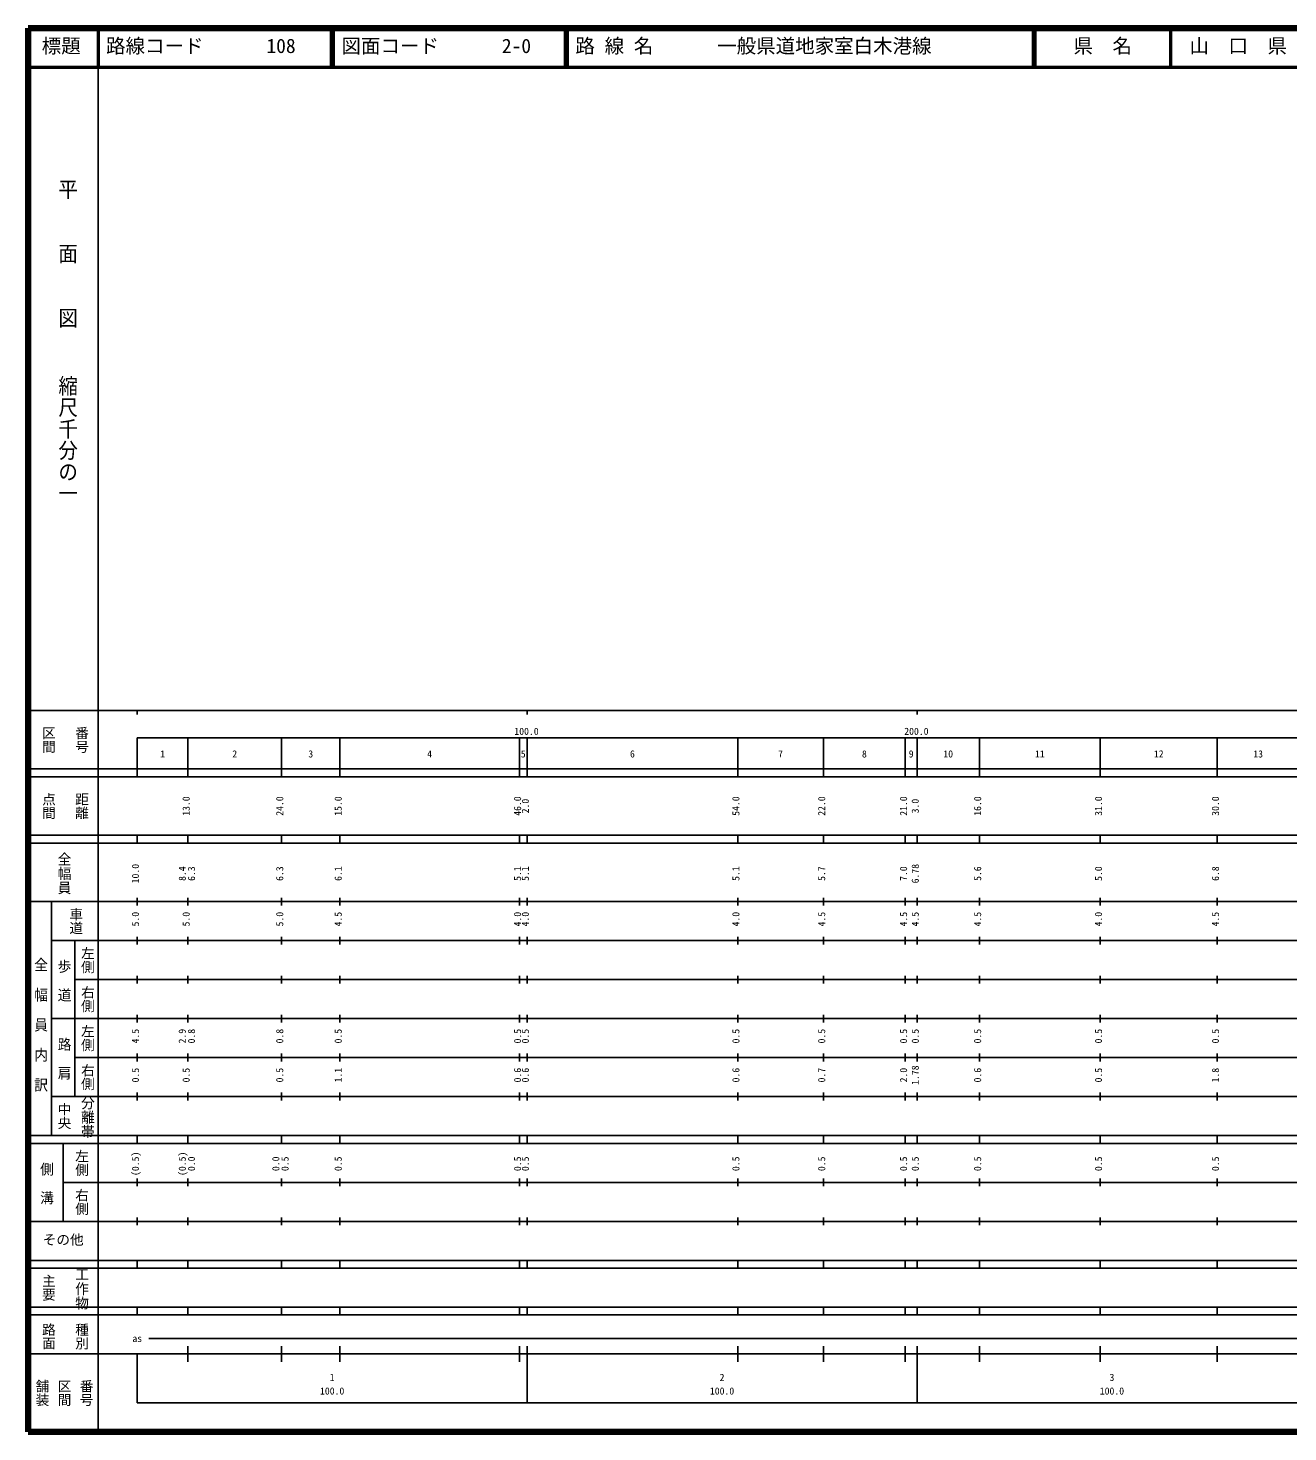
# Model space of a CAD drawing. Units: millimetres on the paper. Extents: x 40 to 680, y 20 to 380.
# Drawn here: x 40 to 363.1, y 20 to 380 of the extents above; entities that cross this region are included whole.
import ezdxf
from ezdxf.enums import TextEntityAlignment as Align

# ---------------------------------------------------------------- set-up
doc = ezdxf.new("R2010")
doc.units = ezdxf.units.MM
for name, color, linetype, lineweight in [('M-TTL', 2, 'Continuous', 140), ('M-TTL-BAND', 7, 'Continuous', 25), ('M-TTL-LINE', 7, 'Continuous', 50)]:
    doc.layers.add(name, color=color, linetype=linetype, lineweight=lineweight)
doc.layers.add('M-TTL-TXT', color=7, linetype='Continuous')
doc.styles.add('@ＭＳ ゴシック', font='')
doc.styles.add('ＭＳ ゴシック', font='')
doc.styles.get('@ＭＳ ゴシック').set_extended_font_data('@MS Gothic')
doc.styles.get('ＭＳ ゴシック').set_extended_font_data('MS Gothic')

msp = doc.modelspace()

# ---------------------------------------------------------------- linework, layer by layer
at = {"layer": 'M-TTL'}
for p, q in [((40, 380), (40, 20)), ((680, 380), (40, 380)), ((40, 20), (680, 20))]:
    msp.add_line(p, q, dxfattribs=at)
at = {"layer": 'M-TTL-BAND'}
for p, q in [((58, 370), (58, 20)), ((40, 205), (579, 205)), ((68, 205), (68, 204)), ((168, 205), (168, 204)), ((268, 205), (268, 204)), ((68, 198), (579, 198)), ((68, 198), (68, 188)), ((81, 188), (81, 198)), ((105, 188), (105, 198)), ((120, 188), (120, 198)), ((166, 188), (166, 198)), ((168, 188), (168, 198)), ((222, 188), (222, 198)), ((244, 188), (244, 198)), ((265, 188), (265, 198)), ((268, 188), (268, 198)), ((284, 188), (284, 198)), ((315, 188), (315, 198)), ((345, 188), (345, 198)), ((40, 190), (579, 190)), ((40, 188), (579, 188)), ((40, 173), (579, 173)), ((68, 171), (68, 173)), ((81, 171), (81, 173)), ((105, 171), (105, 173)), ((120, 171), (120, 173)), ((166, 171), (166, 173)), ((168, 171), (168, 173)), ((222, 171), (222, 173)), ((244, 171), (244, 173)), ((265, 171), (265, 173)), ((268, 171), (268, 173)), ((284, 171), (284, 173)), ((315, 171), (315, 173)), ((345, 171), (345, 173)), ((40, 171), (579, 171)), ((40, 156), (579, 156)), ((46, 96), (46, 156)), ((68, 155), (68, 157)), ((81, 155), (81, 157)), ((105, 155), (105, 157)), ((120, 155), (120, 157)), ((166, 155), (166, 157)), ((168, 155), (168, 157)), ((222, 155), (222, 157)), ((244, 155), (244, 157)), ((265, 155), (265, 157)), ((268, 155), (268, 157)), ((284, 155), (284, 157)), ((315, 155), (315, 157)), ((345, 155), (345, 157)), ((46, 146), (579, 146)), ((52, 146), (52, 106)), ((68, 145), (68, 147)), ((81, 145), (81, 147)), ((105, 145), (105, 147)), ((120, 145), (120, 147)), ((166, 145), (166, 147)), ((168, 145), (168, 147)), ((222, 145), (222, 147)), ((244, 145), (244, 147)), ((265, 145), (265, 147)), ((268, 145), (268, 147)), ((284, 145), (284, 147)), ((315, 145), (315, 147)), ((345, 145), (345, 147)), ((68, 135), (68, 137)), ((81, 135), (81, 137)), ((105, 135), (105, 137)), ((120, 135), (120, 137)), ((166, 135), (166, 137)), ((168, 135), (168, 137)), ((222, 135), (222, 137)), ((244, 135), (244, 137)), ((265, 135), (265, 137)), ((268, 135), (268, 137)), ((284, 135), (284, 137)), ((315, 135), (315, 137)), ((345, 135), (345, 137)), ((52, 136), (579, 136)), ((46, 126), (579, 126)), ((68, 125), (68, 127)), ((81, 125), (81, 127)), ((105, 125), (105, 127)), ((120, 125), (120, 127)), ((166, 125), (166, 127)), ((168, 125), (168, 127)), ((222, 125), (222, 127)), ((244, 125), (244, 127)), ((265, 125), (265, 127)), ((268, 125), (268, 127)), ((284, 125), (284, 127)), ((315, 125), (315, 127)), ((345, 125), (345, 127)), ((52, 116), (579, 116)), ((68, 115), (68, 117)), ((81, 115), (81, 117)), ((105, 115), (105, 117)), ((120, 115), (120, 117)), ((166, 115), (166, 117)), ((168, 115), (168, 117)), ((222, 115), (222, 117)), ((244, 115), (244, 117)), ((265, 115), (265, 117)), ((268, 115), (268, 117)), ((284, 115), (284, 117)), ((315, 115), (315, 117)), ((345, 115), (345, 117)), ((46, 106), (579, 106)), ((68, 105), (68, 107)), ((81, 105), (81, 107)), ((105, 105), (105, 107)), ((120, 105), (120, 107)), ((166, 105), (166, 107)), ((168, 105), (168, 107)), ((222, 105), (222, 107)), ((244, 105), (244, 107)), ((265, 105), (265, 107)), ((268, 105), (268, 107)), ((284, 105), (284, 107)), ((315, 105), (315, 107)), ((345, 105), (345, 107)), ((40, 96), (579, 96)), ((40, 94), (579, 94)), ((49, 94), (49, 74)), ((68, 94), (68, 96)), ((81, 94), (81, 96)), ((105, 94), (105, 96)), ((120, 94), (120, 96)), ((166, 94), (166, 96)), ((168, 94), (168, 96)), ((222, 94), (222, 96)), ((244, 94), (244, 96)), ((265, 94), (265, 96)), ((268, 94), (268, 96)), ((284, 94), (284, 96)), ((315, 94), (315, 96)), ((345, 94), (345, 96)), ((49, 84), (579, 84)), ((68, 83), (68, 85)), ((81, 83), (81, 85)), ((105, 83), (105, 85)), ((120, 83), (120, 85)), ((166, 83), (166, 85)), ((168, 83), (168, 85)), ((222, 83), (222, 85)), ((244, 83), (244, 85)), ((265, 83), (265, 85)), ((268, 83), (268, 85)), ((284, 83), (284, 85)), ((315, 83), (315, 85)), ((345, 83), (345, 85)), ((40, 74), (579, 74)), ((68, 73), (68, 75)), ((81, 73), (81, 75)), ((105, 73), (105, 75)), ((120, 73), (120, 75)), ((166, 73), (166, 75)), ((168, 73), (168, 75)), ((222, 73), (222, 75)), ((244, 73), (244, 75)), ((265, 73), (265, 75)), ((268, 73), (268, 75)), ((284, 73), (284, 75)), ((315, 73), (315, 75)), ((345, 73), (345, 75)), ((40, 64), (579, 64)), ((40, 62), (579, 62)), ((68, 62), (68, 64)), ((81, 62), (81, 64)), ((105, 62), (105, 64)), ((120, 62), (120, 64)), ((166, 62), (166, 64)), ((168, 62), (168, 64)), ((222, 62), (222, 64)), ((244, 62), (244, 64)), ((265, 62), (265, 64)), ((268, 62), (268, 64)), ((284, 62), (284, 64)), ((315, 62), (315, 64)), ((345, 62), (345, 64)), ((40, 52), (579, 52)), ((68, 50), (68, 52)), ((81, 50), (81, 52)), ((105, 50), (105, 52)), ((120, 50), (120, 52)), ((166, 50), (166, 52)), ((168, 50), (168, 52)), ((222, 50), (222, 52)), ((244, 50), (244, 52)), ((265, 50), (265, 52)), ((268, 50), (268, 52)), ((284, 50), (284, 52)), ((315, 50), (315, 52)), ((345, 50), (345, 52)), ((40, 50), (579, 50)), ((71, 44), (565, 44)), ((40, 40), (579, 40)), ((68, 40), (68, 27.5)), ((81, 38), (81, 42)), ((105, 38), (105, 42)), ((120, 38), (120, 42)), ((166, 38), (166, 42)), ((168, 27.5), (168, 42)), ((222, 38), (222, 42)), ((244, 38), (244, 42)), ((265, 38), (265, 42)), ((268, 27.5), (268, 42)), ((284, 38), (284, 42)), ((315, 38), (315, 42)), ((345, 38), (345, 42)), ((68, 27.5), (579, 27.5))]:
    msp.add_line(p, q, dxfattribs=at)
at = {"layer": 'M-TTL-LINE'}
for p, q in [((58, 380), (58, 370)), ((117.75, 380), (117.75, 370)), ((118.25, 380), (118.25, 370)), ((177.75, 380), (177.75, 370)), ((178.25, 380), (178.25, 370)), ((297.75, 380), (297.75, 370)), ((298.25, 380), (298.25, 370)), ((333, 380), (333, 370)), ((40, 370), (680, 370))]:
    msp.add_line(p, q, dxfattribs=at)

# ---------------------------------------------------------------- texts
at = {"layer": 'M-TTL-BAND', "style": '@ＭＳ ゴシック'}
for s, height, width, p in [('平\u3000\u3000面\u3000\u3000図', 3.666, 1.1, (47.277, 341.475)), ('縮尺千分の一', 3.666, 1.1, (47.277, 291.03)), ('全幅員', 2.566, 1.05, (47.25, 168.75)), ('全\u3000幅\u3000員\u3000内\u3000訳', 2.566, 1.1, (41.25, 141.75)), ('歩\u3000道', 2.566, 1.05, (47.25, 141.25)), ('路\u3000肩', 2.566, 1.05, (47.25, 121.25)), ('分離帯', 2.566, 1.05, (53.25, 106.25)), ('側\u3000溝', 2.566, 1.05, (42.75, 89.25)), ('工作物', 2.566, 1.05, (51.75, 62.25))]:
    msp.add_text(s, height=height, rotation=270, dxfattribs=dict(at, width=width)).set_placement(p, align=Align.BOTTOM_LEFT)
at = {"layer": 'M-TTL-BAND'}
for s, height, rotation, style, p in [('区間', 2.566, 270, '@ＭＳ ゴシック', (43.25, 201)), ('番号', 2.566, 270, '@ＭＳ ゴシック', (51.75, 201)), ('点間', 2.566, 270, '@ＭＳ ゴシック', (43.25, 184)), ('距離', 2.566, 270, '@ＭＳ ゴシック', (51.75, 184)), ('13.0', 1.833, 90, 'ＭＳ ゴシック', (82, 178)), ('24.0', 1.833, 90, 'ＭＳ ゴシック', (106, 178)), ('15.0', 1.833, 90, 'ＭＳ ゴシック', (121, 178)), ('46.0', 1.833, 90, 'ＭＳ ゴシック', (167, 178)), ('2.0', 1.833, 90, 'ＭＳ ゴシック', (169, 178.625)), ('54.0', 1.833, 90, 'ＭＳ ゴシック', (223, 178)), ('22.0', 1.833, 90, 'ＭＳ ゴシック', (245, 178)), ('21.0', 1.833, 90, 'ＭＳ ゴシック', (266, 178)), ('3.0', 1.833, 90, 'ＭＳ ゴシック', (269, 178.625)), ('16.0', 1.833, 90, 'ＭＳ ゴシック', (285, 178)), ('31.0', 1.833, 90, 'ＭＳ ゴシック', (316, 178)), ('30.0', 1.833, 90, 'ＭＳ ゴシック', (346, 178)), ('10.0', 1.833, 90, 'ＭＳ ゴシック', (69, 160.674)), ('8.4', 1.833, 90, 'ＭＳ ゴシック', (81, 161.299)), ('6.3', 1.833, 90, 'ＭＳ ゴシック', (83.37, 161.299)), ('6.3', 1.833, 90, 'ＭＳ ゴシック', (106, 161.299)), ('6.1', 1.833, 90, 'ＭＳ ゴシック', (121, 161.299)), ('5.1', 1.833, 90, 'ＭＳ ゴシック', (167, 161.299)), ('5.1', 1.833, 90, 'ＭＳ ゴシック', (169, 161.299)), ('5.1', 1.833, 90, 'ＭＳ ゴシック', (223, 161.299)), ('5.7', 1.833, 90, 'ＭＳ ゴシック', (245, 161.299)), ('7.0', 1.833, 90, 'ＭＳ ゴシック', (266, 161.299)), ('6.78', 1.833, 90, 'ＭＳ ゴシック', (269, 160.674)), ('5.6', 1.833, 90, 'ＭＳ ゴシック', (285, 161.299)), ('5.0', 1.833, 90, 'ＭＳ ゴシック', (316, 161.299)), ('6.8', 1.833, 90, 'ＭＳ ゴシック', (346, 161.299)), ('車道', 2.566, 270, '@ＭＳ ゴシック', (50.25, 154.5)), ('5.0', 1.833, 90, 'ＭＳ ゴシック', (69, 149.625)), ('5.0', 1.833, 90, 'ＭＳ ゴシック', (82, 149.625)), ('5.0', 1.833, 90, 'ＭＳ ゴシック', (106, 149.625)), ('4.5', 1.833, 90, 'ＭＳ ゴシック', (121, 149.625)), ('4.0', 1.833, 90, 'ＭＳ ゴシック', (167, 149.625)), ('4.0', 1.833, 90, 'ＭＳ ゴシック', (169, 149.625)), ('4.0', 1.833, 90, 'ＭＳ ゴシック', (223, 149.625)), ('4.5', 1.833, 90, 'ＭＳ ゴシック', (245, 149.625)), ('4.5', 1.833, 90, 'ＭＳ ゴシック', (266, 149.625)), ('4.5', 1.833, 90, 'ＭＳ ゴシック', (269, 149.625)), ('4.5', 1.833, 90, 'ＭＳ ゴシック', (285, 149.625)), ('4.0', 1.833, 90, 'ＭＳ ゴシック', (316, 149.625)), ('4.5', 1.833, 90, 'ＭＳ ゴシック', (346, 149.625)), ('左側', 2.566, 270, '@ＭＳ ゴシック', (53.25, 144.5)), ('右側', 2.566, 270, '@ＭＳ ゴシック', (53.25, 134.5)), ('左側', 2.566, 270, '@ＭＳ ゴシック', (53.25, 124.5)), ('4.5', 1.833, 90, 'ＭＳ ゴシック', (69, 119.625)), ('2.9', 1.833, 90, 'ＭＳ ゴシック', (81, 119.625)), ('0.8', 1.833, 90, 'ＭＳ ゴシック', (83.37, 119.625)), ('0.8', 1.833, 90, 'ＭＳ ゴシック', (106, 119.625)), ('0.5', 1.833, 90, 'ＭＳ ゴシック', (121, 119.625)), ('0.5', 1.833, 90, 'ＭＳ ゴシック', (167, 119.625)), ('0.5', 1.833, 90, 'ＭＳ ゴシック', (169, 119.625)), ('0.5', 1.833, 90, 'ＭＳ ゴシック', (223, 119.625)), ('0.5', 1.833, 90, 'ＭＳ ゴシック', (245, 119.625)), ('0.5', 1.833, 90, 'ＭＳ ゴシック', (266, 119.625)), ('0.5', 1.833, 90, 'ＭＳ ゴシック', (269, 119.625)), ('0.5', 1.833, 90, 'ＭＳ ゴシック', (285, 119.625)), ('0.5', 1.833, 90, 'ＭＳ ゴシック', (316, 119.625)), ('0.5', 1.833, 90, 'ＭＳ ゴシック', (346, 119.625)), ('右側', 2.566, 270, '@ＭＳ ゴシック', (53.25, 114.5)), ('0.5', 1.833, 90, 'ＭＳ ゴシック', (69, 109.625)), ('0.5', 1.833, 90, 'ＭＳ ゴシック', (82, 109.625)), ('0.5', 1.833, 90, 'ＭＳ ゴシック', (106, 109.625)), ('1.1', 1.833, 90, 'ＭＳ ゴシック', (121, 109.625)), ('0.6', 1.833, 90, 'ＭＳ ゴシック', (167, 109.625)), ('0.6', 1.833, 90, 'ＭＳ ゴシック', (169, 109.625)), ('0.6', 1.833, 90, 'ＭＳ ゴシック', (223, 109.625)), ('0.7', 1.833, 90, 'ＭＳ ゴシック', (245, 109.625)), ('2.0', 1.833, 90, 'ＭＳ ゴシック', (266, 109.625)), ('1.78', 1.833, 90, 'ＭＳ ゴシック', (269, 109)), ('0.6', 1.833, 90, 'ＭＳ ゴシック', (285, 109.625)), ('0.5', 1.833, 90, 'ＭＳ ゴシック', (316, 109.625)), ('1.8', 1.833, 90, 'ＭＳ ゴシック', (346, 109.625)), ('中央', 2.566, 270, '@ＭＳ ゴシック', (47.25, 104.5)), ('左側', 2.566, 270, '@ＭＳ ゴシック', (51.75, 92.5)), ('(0.5)', 1.833, 90, 'ＭＳ ゴシック', (69, 85.639)), ('(0.5)', 1.833, 90, 'ＭＳ ゴシック', (81, 85.639)), ('0.0', 1.833, 90, 'ＭＳ ゴシック', (83.37, 86.889)), ('0.0', 1.833, 90, 'ＭＳ ゴシック', (105, 86.889)), ('0.5', 1.833, 90, 'ＭＳ ゴシック', (107.37, 86.889)), ('0.5', 1.833, 90, 'ＭＳ ゴシック', (121, 86.889)), ('0.5', 1.833, 90, 'ＭＳ ゴシック', (167, 86.889)), ('0.5', 1.833, 90, 'ＭＳ ゴシック', (169, 86.889)), ('0.5', 1.833, 90, 'ＭＳ ゴシック', (223, 86.889)), ('0.5', 1.833, 90, 'ＭＳ ゴシック', (245, 86.889)), ('0.5', 1.833, 90, 'ＭＳ ゴシック', (266, 86.889)), ('0.5', 1.833, 90, 'ＭＳ ゴシック', (269, 86.889)), ('0.5', 1.833, 90, 'ＭＳ ゴシック', (285, 86.889)), ('0.5', 1.833, 90, 'ＭＳ ゴシック', (316, 86.889)), ('0.5', 1.833, 90, 'ＭＳ ゴシック', (346, 86.889)), ('右側', 2.566, 270, '@ＭＳ ゴシック', (51.75, 82.5)), ('主要', 2.566, 270, '@ＭＳ ゴシック', (43.25, 60.5)), ('路面', 2.566, 270, '@ＭＳ ゴシック', (43.25, 48)), ('種別', 2.566, 270, '@ＭＳ ゴシック', (51.75, 48)), ('舗装', 2.566, 270, '@ＭＳ ゴシック', (41.583, 33.5)), ('区間', 2.566, 270, '@ＭＳ ゴシック', (47.25, 33.5)), ('番号', 2.566, 270, '@ＭＳ ゴシック', (52.917, 33.5))]:
    msp.add_text(s, height=height, rotation=rotation, dxfattribs=dict(at, style=style)).set_placement(p, align=Align.BOTTOM_LEFT)
at = {"layer": 'M-TTL-BAND', "style": 'ＭＳ ゴシック'}
for s, height, p in [('100.0', 1.833, (164.719, 198.195)), ('200.0', 1.833, (264.719, 198.195)), ('1', 1.833, (73.875, 192.405)), ('2', 1.833, (92.375, 192.405)), ('3', 1.833, (111.875, 192.405)), ('4', 1.833, (142.375, 192.405)), ('5', 1.833, (166.375, 192.405)), ('6', 1.833, (194.375, 192.405)), ('7', 1.833, (232.375, 192.405)), ('8', 1.833, (253.875, 192.405)), ('9', 1.833, (265.875, 192.405)), ('10', 1.833, (274.75, 192.405)), ('11', 1.833, (298.25, 192.405)), ('12', 1.833, (328.75, 192.405)), ('13', 1.833, (354.25, 192.405)), ('その他', 2.566, (43.75, 67.25)), ('as', 1.833, (66.75, 42.5)), ('1', 1.833, (117.375, 32.523)), ('2', 1.833, (217.375, 32.523)), ('3', 1.833, (317.375, 32.523)), ('100.0', 1.833, (114.875, 29.033)), ('100.0', 1.833, (214.875, 29.033)), ('100.0', 1.833, (314.875, 29.033))]:
    msp.add_text(s, height=height, dxfattribs=at).set_placement(p, align=Align.BOTTOM_LEFT)
at = {"layer": 'M-TTL-TXT', "style": 'ＭＳ ゴシック'}
for s, p in [('標題', (43.5, 372.5)), ('路線コード', (60, 372.5)), ('108', (101.142, 372.5)), ('図面コード', (120.38, 372.5)), ('2-0', (161.521, 372.5)), ('路 線 名', (180.38, 372.5)), ('一般県道地家室白木港線', (216.734, 372.5)), ('県\u3000名', (308.125, 372.5)), ('山\u3000口\u3000県', (337.875, 372.5))]:
    msp.add_text(s, height=3.666, dxfattribs=at).set_placement(p, align=Align.BOTTOM_LEFT)

doc.saveas('drawing.dxf')
